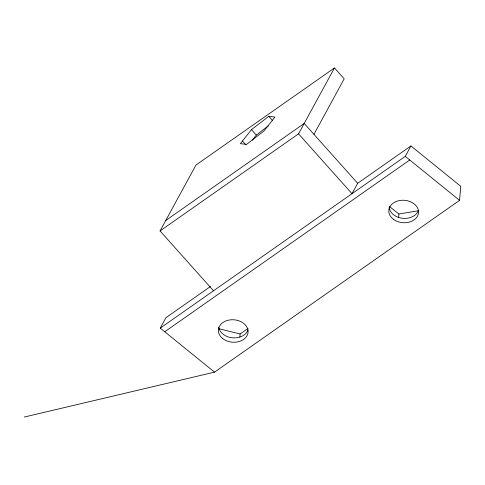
<?xml version="1.0" encoding="UTF-8"?>
<svg xmlns="http://www.w3.org/2000/svg" width="485" height="485" viewBox="0 0 485 485"><rect width="100%" height="100%" fill="white"/><g stroke="black" fill="none" stroke-linecap="round" stroke-linejoin="round"><path stroke-width="0.73" d="M239.863 336.984L240.117 333.977L248.065 328.406M398.603 217.771L398.919 214.012L389.582 206.634M24.25 417.051L214.546 372.134L459.562 200.36L460.75 186.319L410.947 145.949L357.681 183.294L352.007 193.697L298.536 133.848L334.468 67.948L344.192 78.831L313.934 134.327M213.521 290.788L160.05 230.939L195.982 165.033L334.468 67.948M214.546 372.134L160.256 328.127L165.931 317.724L210.526 286.459M160.256 328.127L405.272 156.358L410.947 145.949M251.472 129.628L240.372 143.663L246.556 144.403L263.846 131.102L274.953 117.067L268.763 116.327L251.472 129.628L256.335 135.072L252.279 140.195M256.335 135.072L268.26 125.9M165.725 220.529L304.21 123.445L357.681 183.294M160.05 230.939L298.536 133.848M164.742 331.764L409.758 159.989M398.919 214.012L418.228 210.781M218.62 328.63L240.117 333.977M405.272 156.358L459.562 200.36M268.763 116.327L272.655 120.68M242.464 141.02L245.865 144.827M418.549 210.169A14.908 11.234 4.8 0 1 402.659 218.298A14.908 11.234 4.8 0 1 389.152 207.04M247.92 330.212A14.908 11.234 4.8 0 1 232.436 337.815A14.908 11.234 4.8 0 1 218.802 327.436M393.547 219.384A14.908 11.234 4.8 0 0 418.179 214.515A14.908 11.234 4.8 0 0 399.258 200.59A14.908 11.234 4.8 0 0 393.547 219.384M222.566 338.463A14.908 11.234 4.8 0 0 247.55 334.559A14.908 11.234 4.8 0 0 229.538 319.961A14.908 11.234 4.8 0 0 222.566 338.463"/></g></svg>
